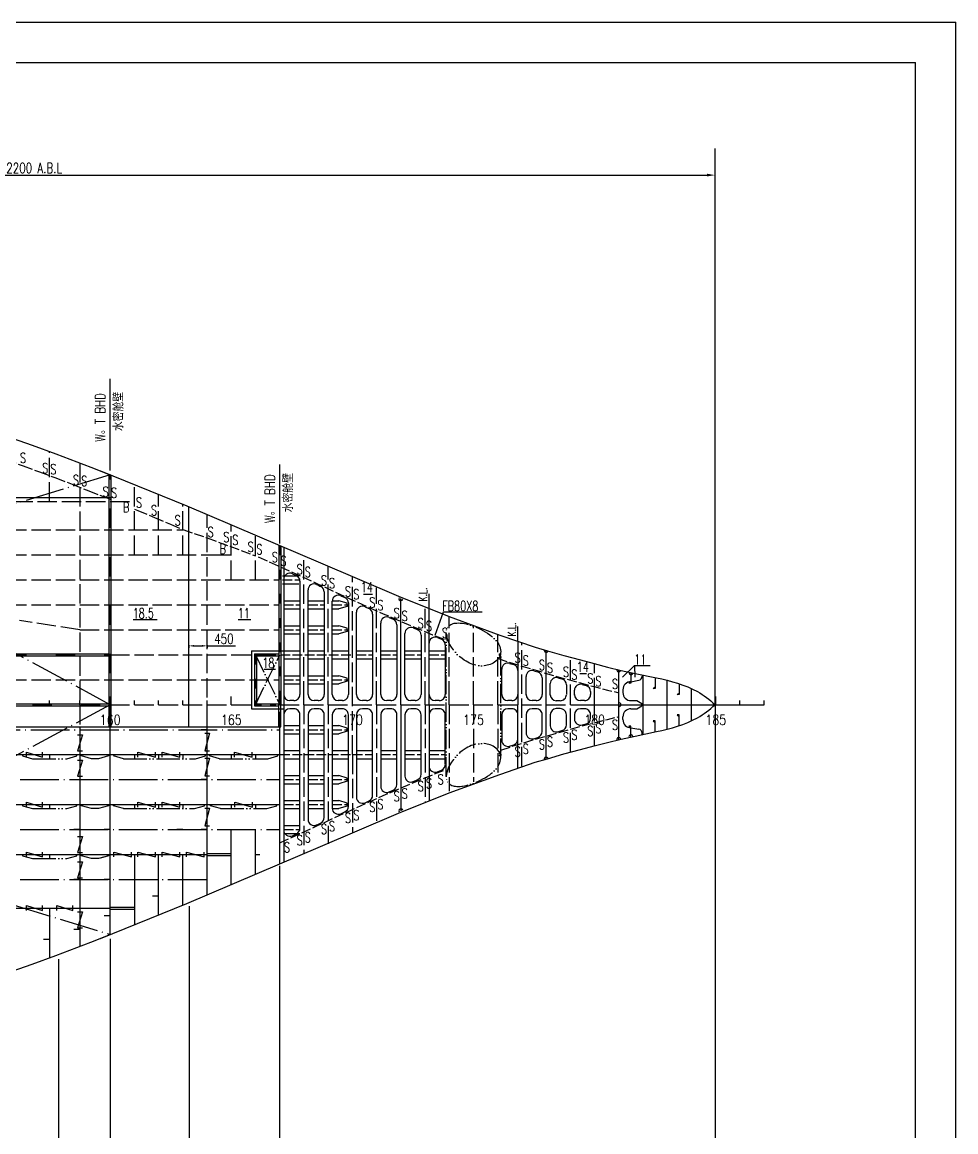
# Model space of a CAD drawing. Extents: x 415092 to 563892, y 399799 to 441999.
# Drawn here: x 540666 to 563792, y 414395 to 441899 of the extents above; entities that cross this region are included whole.
import ezdxf
from ezdxf.enums import TextEntityAlignment as Align

# ---------------------------------------------------------------- set-up
doc = ezdxf.new("R2010")
doc.units = 0
doc.header["$LTSCALE"] = 40
doc.header["$MEASUREMENT"] = 0
for name, pattern in [('ACAD_ISO02W100', [15, 12, -3]), ('ACAD_ISO03W100', [30, 12, -18]), ('ACAD_ISO04W100', [30.5, 24, -3, 0.5, -3]), ('ACAD_ISO05W100', [34, 24, -3, 0.5, -3, 0.5, -3])]:
    doc.linetypes.add(name, pattern=pattern)
doc.layers.get('0').update_dxf_attribs({"linetype": 'CONTINUOUS'})
doc.layers.get('DEFPOINTS').update_dxf_attribs({"linetype": 'CONTINUOUS'})
for name, color, linetype in [('01CONTINUOUS', 2, 'CONTINUOUS'), ('BT_ENG', 7, 'CONTINUOUS'), ('C-CEN', 4, 'ACAD_ISO04W100'), ('C-CON', 4, 'CONTINUOUS'), ('C-DAS', 4, 'ACAD_ISO02W100'), ('C-PH', 4, 'ACAD_ISO05W100'), ('FRAME', 7, 'CONTINUOUS'), ('TEXT', 9, 'CONTINUOUS'), ('Y-CON', 2, 'CONTINUOUS'), ('Y-DAS', 2, 'ACAD_ISO02W100'), ('Y-H', 2, 'ACAD_ISO03W100')]:
    doc.layers.add(name, color=color, linetype=linetype)
doc.styles.add('ROMANS', font='romans.shx', dxfattribs={"width": 0.75, "height": 250, "bigfont": 'hzdx.shx'})
doc.dimstyles.new('DM-100', dxfattribs={"dimscale": 0, "dimtxt": 250, "dimasz": 200, "dimexe": 30, "dimexo": 30, "dimgap": 50, "dimtad": 1, "dimdec": 0, "dimzin": 0, "dimdsep": 46, "dimtxsty": 'ROMANS', "dimcen": 0, "dimclrd": 1, "dimclre": 1, "dimclrt": 1, "dimadec": 0, "dimazin": 0, "dimtfac": 1, "dimtdec": 0, "dimtmove": 0, "dimatfit": 3, "dimfxl": 1, "dimtolj": 1, "dimtzin": 0, "dimarcsym": 0})
doc.dimstyles.new('DM-50', dxfattribs={"dimscale": 50, "dimtxt": 1, "dimasz": 2.5, "dimexe": 1, "dimexo": 1, "dimgap": 1, "dimtad": 1, "dimdec": 0, "dimdsep": 46, "dimtxsty": 'ROMANS', "dimblk1": 'CLOSEDBLANK', "dimblk2": 'CLOSEDBLANK', "dimcen": 0, "dimclrd": 1, "dimclre": 1, "dimclrt": 1, "dimadec": 0, "dimazin": 0, "dimtfac": 1, "dimtdec": 0, "dimtmove": 0, "dimatfit": 3, "dimldrblk": 'CLOSEDBLANK', "dimfxl": 1, "dimtolj": 1, "dimarcsym": 0})

# ---------------------------------------------------------------- blocks, each defined once
blk = doc.blocks.new('*D15')
at = {"color": 1, "linetype": 'ByBlock', "transparency": 16777216}
blk.add_line((524296, 442500), (557628, 442500), dxfattribs=at)
for points in [[(524296, 442534), (524296, 442467), (524096, 442500)], [(557628, 442534), (557628, 442467), (557828, 442500)]]:
    blk.add_solid(points, dxfattribs=at)
at = {"layer": 'DEFPOINTS', "color": 0, "linetype": 'ByBlock', "transparency": 16777216}
for p in [(524096, 442500), (557828, 442500), (557828, 442500)]:
    blk.add_point(p, dxfattribs=at)
at = {"color": 1, "linetype": 'ByBlock', "transparency": 16777216, "insert": (540962, 442675), "char_height": 250, "attachment_point": 5, "style": 'ROMANS'}
blk.add_mtext('\\A1;2200 A.B.L', dxfattribs=at)
blk = doc.blocks.new('*D227')
at = {"color": 1, "linetype": 'ByBlock', "transparency": 16777216}
for p, q in [((570740, 431232), (570740, 431161)), ((570865, 431211), (571065, 431211)), ((571190, 431232), (571190, 431161)), ((571190, 431211), (571897, 431211))]:
    blk.add_line(p, q, dxfattribs=at)
for points in [[(570865, 431232), (570865, 431190), (570740, 431211)], [(571065, 431232), (571065, 431190), (571190, 431211)]]:
    blk.add_solid(points, dxfattribs=at)
at = {"layer": 'DEFPOINTS', "color": 0, "linetype": 'ByBlock', "transparency": 16777216}
for p in [(570740, 431282), (571190, 431282), (571190, 431211)]:
    blk.add_point(p, dxfattribs=at)
at = {"color": 1, "linetype": 'ByBlock', "transparency": 16777216, "insert": (571606, 431386), "char_height": 250, "attachment_point": 5, "style": 'ROMANS'}
blk.add_mtext('\\A1;450', dxfattribs=at)
blk = doc.blocks.new('_CLOSEDBLANK')
at = {"color": 0, "linetype": 'ByBlock'}
for p, q in [((-1, 0.17), (0, 0)), ((-1, 0.17), (-1, -0.17)), ((0, 0), (-1, -0.17))]:
    blk.add_line(p, q, dxfattribs=at)

msp = doc.modelspace()

# ---------------------------------------------------------------- linework, layer by layer
at = {"color": 2}
for p in [(417692.4, 440899.4), (562792.4, 400899.4)]:
    msp.add_line(p, (562792.4, 440899.4), dxfattribs=at)
for p, q in [((557828.4, 424981.8), (557828.4, 438765.1)), ((542846.4, 430788.4), (542846.4, 433062.8)), ((542846.4, 432520.3), (542846.4, 433062.8)), ((547044.5, 428977), (547044.4, 430937.9)), ((542821.4, 424431.8), (542821.4, 430687)), ((542871.4, 424431.8), (542871.4, 430666.8)), ((544796.4, 424431.8), (544796.4, 429887.6)), ((547021.3, 428936.9), (547021.4, 424981.8)), ((547071.4, 428915.5), (547071.4, 424981.8)), ((547146.4, 428883.5), (547146.4, 421080)), ((547116.7, 428176.8), (547516.7, 428176.8)), ((547116.7, 427976.8), (547516.7, 427976.8)), ((547358.4, 428229), (547458.4, 428183.6)), ((547546.4, 428047), (547546.4, 425231.8)), ((547746.4, 425231.8), (547746.4, 427825.1)), ((547958.9, 427961.4), (547986, 427949)), ((547986, 427949), (548059.1, 427915.4)), ((548146.4, 427779.1), (548146.4, 425231.8)), ((549117.3, 427724.2), (549340.1, 427724.2)), ((547146.4, 427558.4), (547546.4, 427558.4)), ((547746.4, 427558.4), (548146.4, 427558.4)), ((548346.4, 427558.4), (548508.1, 427558.4)), ((548346.4, 425231.8), (548346.4, 427547.5)), ((548716.4, 427497), (548508.1, 427558.4)), ((548558.4, 427684.1), (548659.1, 427639.2)), ((548716.4, 427458.4), (548716.4, 427497)), ((548716.4, 427458.4), (548716.4, 427419.9)), ((548746.4, 427502.9), (548746.4, 425231.8)), ((547146.4, 427358.4), (547546.4, 427358.4)), ((547746.4, 427358.4), (548146.4, 427358.4)), ((548346.4, 427358.4), (548508.1, 427358.4)), ((548716.4, 427419.9), (548508.1, 427358.4)), ((548946.4, 425231.8), (548946.4, 427275.1)), ((549158.4, 427411.6), (549195.1, 427395)), ((549195.1, 427395), (549257.9, 427366.8)), ((549346.4, 427229.9), (549346.4, 425231.8)), ((550746.4, 424981.8), (550746.4, 427364.9)), ((551091.7, 427279.5), (550886.3, 426696)), ((552063.6, 427276.6), (551091.7, 427279.5)), ((547146.4, 426938.1), (547546.4, 426938.1)), ((547746.4, 426938.1), (548146.4, 426938.1)), ((548346.4, 426938.1), (548508.1, 426938.1)), ((548716.4, 426876.6), (548508.1, 426938.1)), ((548716.4, 426838.1), (548716.4, 426876.6)), ((549546.4, 425231.8), (549546.4, 427006.8)), ((549756.8, 427144.1), (549856.8, 427100.2)), ((549946.4, 426962.9), (549946.4, 425231.8)), ((550355, 426886.6), (550413.8, 426861.7)), ((547146.4, 426738.1), (547546.4, 426738.1)), ((547746.4, 426738.1), (548146.4, 426738.1)), ((548346.4, 426738.1), (548508.1, 426738.1)), ((548716.4, 426799.5), (548508.1, 426738.1)), ((548716.4, 426838.1), (548716.4, 426799.5)), ((550146.4, 425231.8), (550146.4, 426748.5)), ((550413.8, 426861.7), (550453.3, 426845.5)), ((550546.4, 426706.7), (550546.4, 425231.8)), ((550951.2, 426643.7), (551051.2, 426604.5)), ((551146.4, 426464.8), (551146.4, 425231.8)), ((552946.4, 426555.5), (552946.4, 424981.8)), ((521096.4, 426244.8), (542821.4, 426244.8)), ((521096.4, 426194.8), (542821.4, 426194.8)), ((546346.4, 426319.7), (546346.4, 424881.8)), ((546346.4, 426319.7), (547546.4, 426319.7)), ((546423.4, 426244.9), (546423.4, 424956.8)), ((546423.4, 426244.9), (547021.3, 426244.9)), ((546469.4, 426194.9), (546469.4, 425006.8)), ((546469.4, 426194.9), (547021.3, 426194.9)), ((547146.4, 426119.7), (547546.4, 426119.7)), ((547746.4, 426319.7), (548146.4, 426319.7)), ((547746.4, 426119.7), (548146.4, 426119.7)), ((548346.4, 426319.7), (548746.4, 426319.7)), ((548346.4, 426119.7), (548746.4, 426119.7)), ((548946.4, 426319.7), (549346.4, 426319.7)), ((548946.4, 426119.7), (549346.4, 426119.7)), ((549546.4, 426319.7), (549946.4, 426319.7)), ((549546.4, 426119.7), (549946.4, 426119.7)), ((550146.4, 426319.7), (550546.4, 426319.7)), ((550146.4, 426119.7), (550546.4, 426119.7)), ((550746.4, 426319.7), (551146.4, 426319.7)), ((550746.4, 426319.7), (550908.1, 426319.7)), ((550746.4, 426119.7), (551146.4, 426119.7)), ((550746.4, 426119.7), (550908.1, 426119.7)), ((552546.4, 425231.8), (552546.4, 425863.7)), ((552740.4, 426007.1), (552842.5, 425975.9)), ((553340, 425824.2), (553440.3, 425792.6)), ((547146.4, 425700.1), (547546.4, 425700.1)), ((547146.4, 425500.1), (547546.4, 425500.1)), ((547746.4, 425700.1), (548146.4, 425700.1)), ((547746.4, 425500.1), (548146.4, 425500.1)), ((548346.4, 425700.1), (548508.1, 425700.1)), ((548346.4, 425500.1), (548508.1, 425500.1)), ((548716.4, 425638.6), (548508.1, 425700.1)), ((548716.4, 425561.5), (548508.1, 425500.1)), ((548716.4, 425600.1), (548716.4, 425638.6)), ((548716.4, 425600.1), (548716.4, 425561.5)), ((553147.4, 425214.5), (553147.4, 425680.4)), ((553546.4, 425649.2), (553546.4, 425231.8)), ((553747.4, 425214.5), (553747.4, 425505.7)), ((553938.6, 425649.9), (554037.6, 425621.7)), ((554483.2, 425757.8), (554640.7, 425757.8)), ((555746.4, 425619.4), (555746.4, 425619.4)), ((556021.4, 425721.3), (556021.4, 425686.7)), ((554146.4, 425477.5), (554146.4, 425231.8)), ((554347.4, 425214.5), (554347.4, 425338.4)), ((554535.9, 425483.4), (554634.9, 425457.1)), ((554746.4, 425312.1), (554746.4, 425231.8)), ((555546.4, 425350.6), (555546.4, 425350.6)), ((555546.4, 425350.6), (555546.4, 425281.8)), ((555546.4, 425281.8), (555546.4, 425281.8)), ((524121.4, 425006.8), (542821.4, 425006.8)), ((524121.4, 424956.8), (542821.4, 424956.8)), ((541346.4, 424981.8), (541346.4, 425081.8)), ((542096.4, 424981.8), (542096.4, 425081.8)), ((542846.4, 424981.8), (542846.4, 425181.8)), ((542846.4, 424981.8), (542846.4, 425181.8)), ((543446.4, 424981.8), (543446.4, 425081.8)), ((544046.4, 424981.8), (544046.4, 425081.8)), ((544646.4, 424981.8), (544646.4, 425081.8)), ((545246.4, 424981.8), (545246.4, 425081.8)), ((545246.4, 424981.8), (545246.4, 425081.8)), ((545846.4, 424981.8), (545846.4, 425181.8)), ((546423.4, 424956.8), (547021.4, 424956.8)), ((546446.4, 424981.8), (546446.4, 425081.8)), ((546446.4, 424981.8), (546446.4, 425081.8)), ((546446.4, 424981.8), (546446.4, 425081.8)), ((546469.4, 425006.8), (547021.4, 425006.8)), ((547021.4, 424431.8), (547021.4, 424981.8)), ((547046.4, 424981.8), (547046.4, 425081.8)), ((547046.4, 424981.8), (547046.4, 425081.8)), ((547071.4, 424431.8), (547071.4, 424981.8)), ((547396.4, 425081.8), (547296.4, 425081.8)), ((547646.4, 424981.8), (547646.4, 425081.8)), ((547646.4, 424981.8), (547646.4, 425081.8)), ((547996.4, 425081.8), (547896.4, 425081.8)), ((548246.4, 424981.8), (548246.4, 425081.8)), ((548246.4, 424981.8), (548246.4, 425081.8)), ((548596.4, 425081.8), (548496.4, 425081.8)), ((548846.4, 424981.8), (548846.4, 425181.8)), ((548846.4, 424981.8), (548846.4, 425181.8)), ((549196.4, 425081.8), (549096.4, 425081.8)), ((549446.4, 424981.8), (549446.4, 425081.8)), ((549446.4, 424981.8), (549446.4, 425081.8)), ((549796.4, 425081.8), (549696.4, 425081.8)), ((550046.4, 424981.8), (550046.4, 425081.8)), ((550046.4, 424981.8), (550046.4, 425081.8)), ((550396.4, 425081.8), (550296.4, 425081.8)), ((550646.4, 424981.8), (550646.4, 425081.8)), ((550646.4, 424981.8), (550646.4, 425081.8)), ((550746.4, 424981.8), (550746.4, 422598.6)), ((550996.4, 425081.8), (550896.4, 425081.8)), ((551246.4, 424981.8), (551246.4, 425081.8)), ((551246.4, 424981.8), (551246.4, 425081.8)), ((551846.4, 424981.8), (551846.4, 425181.8)), ((551846.4, 424981.8), (551846.4, 425181.8)), ((552446.4, 424981.8), (552446.4, 425081.8)), ((552446.4, 424981.8), (552446.4, 425081.8)), ((552796.4, 425081.8), (552696.4, 425081.8)), ((552946.4, 423408), (552946.4, 424981.8)), ((553046.4, 424981.8), (553046.4, 425081.8)), ((553046.4, 424981.8), (553046.4, 425081.8)), ((553396.4, 425081.8), (553296.4, 425081.8)), ((553646.4, 424981.8), (553646.4, 425081.8)), ((553646.4, 424981.8), (553646.4, 425081.8)), ((553996.4, 425080), (553896.4, 425080)), ((554246.4, 424981.8), (554246.4, 425081.8)), ((554246.4, 424981.8), (554246.4, 425081.8)), ((554434.4, 424981.8), (559046.4, 424981.8)), ((554596.4, 425081.8), (554496.4, 425081.8)), ((554846.4, 424981.8), (554846.4, 425181.8)), ((554846.4, 424981.8), (554846.4, 425181.8)), ((555446.4, 424981.8), (555446.4, 425081.8)), ((555446.4, 424981.8), (555446.4, 425081.8)), ((555746.4, 425081.8), (555746.4, 425081.8)), ((555746.4, 425081.8), (555895.2, 425081.8)), ((555895.2, 425081.8), (556016.4, 425011.8)), ((555895.2, 424881.8), (556016.4, 424951.8)), ((556016.4, 425011.8), (556016.4, 424951.8)), ((556016.4, 424951.8), (556016.4, 425011.8)), ((556046.4, 424981.8), (556046.4, 425081.8)), ((556046.4, 424981.8), (556046.4, 425081.8)), ((556646.4, 424981.8), (556646.4, 425081.8)), ((557246.4, 424981.8), (557246.4, 425081.8)), ((557828.4, 425000.3), (557828.4, 409082.1)), ((557846.4, 424981.8), (557846.4, 425181.8)), ((558446.4, 424981.8), (558446.4, 425081.8)), ((559046.4, 424981.8), (559046.4, 425081.8)), ((546346.4, 424881.8), (547146.4, 424881.8)), ((547396.4, 424881.8), (547296.4, 424881.8)), ((547546.4, 421916.5), (547546.4, 424731.7)), ((547746.4, 424731.8), (547746.4, 422138.4)), ((547996.4, 424881.8), (547896.4, 424881.8)), ((548146.4, 422184.4), (548146.4, 424731.7)), ((548346.4, 424731.8), (548346.4, 422416)), ((548596.4, 424881.8), (548496.4, 424881.8)), ((548746.4, 422460.6), (548746.4, 424731.7)), ((548946.4, 424731.8), (548946.4, 422688.5)), ((549196.4, 424881.8), (549096.4, 424881.8)), ((549346.4, 422733.6), (549346.4, 424731.8)), ((549546.4, 424731.8), (549546.4, 422956)), ((549796.4, 424881.8), (549696.4, 424881.8)), ((549946.4, 423000.7), (549946.4, 424731.8)), ((550146.4, 424731.8), (550146.4, 423214.3)), ((550396.4, 424881.8), (550296.4, 424881.8)), ((550546.4, 423256.1), (550546.4, 424731.8)), ((550996.4, 424881.8), (550896.4, 424881.8)), ((551146.4, 423519.9), (551146.4, 424731.8)), ((552546.4, 424731.8), (552546.4, 424099.8)), ((552796.4, 424881.8), (552696.4, 424881.8)), ((553147.4, 424749.1), (553147.4, 424283.1)), ((553396.4, 424881.8), (553296.4, 424881.8)), ((553546.4, 424314.3), (553546.4, 424731.8)), ((553747.4, 424749.1), (553747.4, 424457.8)), ((553996.4, 424883.5), (553896.4, 424883.5)), ((554146.4, 424486.1), (554146.4, 424731.8)), ((554347.4, 424749.1), (554347.4, 424625.1)), ((554596.4, 424881.8), (554496.4, 424881.8)), ((554746.4, 424651.4), (554746.4, 424731.8)), ((555546.4, 424612.9), (555546.4, 424681.8)), ((555546.4, 424681.8), (555546.4, 424681.8)), ((555746.4, 424881.8), (555895.2, 424881.8)), ((555746.4, 424881.8), (555746.4, 424881.8)), ((547146.4, 424462.1), (547546.4, 424462.1)), ((547746.4, 424462.1), (548146.4, 424462.1)), ((548346.4, 424462.1), (548508.1, 424462.1)), ((548716.4, 424400.6), (548508.1, 424462.1)), ((548716.4, 424362.1), (548716.4, 424400.6)), ((554535.9, 424479.4), (554634.9, 424505.7)), ((547146.4, 424262.1), (547546.4, 424262.1)), ((547746.4, 424262.1), (548146.4, 424262.1)), ((548346.4, 424262.1), (548508.1, 424262.1)), ((548716.4, 424323.5), (548508.1, 424262.1)), ((548716.4, 424362.1), (548716.4, 424323.5)), ((553340, 424138.6), (553440.3, 424170.2)), ((553938.6, 424312.9), (554037.6, 424341.1)), ((555746.4, 424344.1), (555746.4, 424344.1)), ((556021.4, 424242.2), (556021.4, 424276.8)), ((552740.4, 423955.7), (552842.5, 423986.8)), ((547146.4, 423843.8), (547546.4, 423843.8)), ((547146.4, 423643.8), (547546.4, 423643.8)), ((547746.4, 423843.8), (548146.4, 423843.8)), ((547746.4, 423643.8), (548146.4, 423643.8)), ((548346.4, 423843.8), (548746.4, 423843.8)), ((548346.4, 423643.8), (548746.4, 423643.8)), ((548946.4, 423843.8), (549346.4, 423843.8)), ((548946.4, 423643.8), (549346.4, 423643.8)), ((549546.4, 423843.8), (549946.4, 423843.8)), ((549546.4, 423643.8), (549946.4, 423643.8)), ((550146.4, 423843.8), (550546.4, 423843.8)), ((550146.4, 423643.8), (550546.4, 423643.8)), ((550746.4, 423843.8), (550908.1, 423843.8)), ((550746.4, 423843.8), (551146.4, 423843.8)), ((550746.4, 423643.8), (550908.1, 423643.8)), ((550746.4, 423643.8), (551146.4, 423643.8)), ((550951.2, 423319.1), (551051.2, 423358.3)), ((547146.4, 423224.1), (547546.4, 423224.1)), ((547146.4, 423024.1), (547546.4, 423024.1)), ((547746.4, 423224.1), (548146.4, 423224.1)), ((547746.4, 423024.1), (548146.4, 423024.1)), ((548346.4, 423224.1), (548508.1, 423224.1)), ((548346.4, 423024.1), (548508.1, 423024.1)), ((548716.4, 423162.6), (548508.1, 423224.1)), ((548716.4, 423085.5), (548508.1, 423024.1)), ((548716.4, 423124.1), (548716.4, 423162.6)), ((548716.4, 423124.1), (548716.4, 423085.5)), ((550355, 423076.2), (550413.8, 423101.1)), ((550413.8, 423101.1), (550453.3, 423117.3)), ((549756.8, 422819.4), (549856.8, 422863.3)), ((547146.4, 422605.1), (547546.4, 422605.1)), ((547746.4, 422605.1), (548146.4, 422605.1)), ((548346.4, 422605.1), (548508.1, 422605.1)), ((548716.4, 422543.6), (548508.1, 422605.1)), ((548716.4, 422505.1), (548716.4, 422543.6)), ((548716.4, 422505.1), (548716.4, 422466.5)), ((549158.4, 422551.9), (549195.1, 422568.5)), ((549195.1, 422568.5), (549257.9, 422596.7)), ((547146.4, 422405.1), (547546.4, 422405.1)), ((547746.4, 422405.1), (548146.4, 422405.1)), ((548346.4, 422405.1), (548508.1, 422405.1)), ((548716.4, 422466.5), (548508.1, 422405.1)), ((548558.4, 422278.7), (548659.1, 422323.6)), ((547146.4, 421986.1), (547546.4, 421986.1)), ((547958.9, 422001.3), (547986, 422013.8)), ((547986, 422013.8), (548059.1, 422047.4)), ((547146.4, 421786.1), (547546.4, 421786.1)), ((547358.4, 421733.8), (547458.4, 421779.2)), ((545246.4, 421295.3), (545831.3, 421295.3)), ((545246.4, 421240.3), (545831.3, 421240.3)), ((547046.4, 409082.1), (547046.4, 420987.4)), ((542846.4, 419966.8), (543446.4, 419966.8)), ((542846.4, 419916.8), (543446.4, 419916.8)), ((544798.8, 419988.6), (544798.8, 411532.8)), ((542846.4, 419175.1), (542846.4, 412949.8)), ((541566.3, 418672.6), (541566.3, 411422.9))]:
    msp.add_line(p, q)
at = {"color": 1}
for p, q in [((536946.4, 430121.8), (542846.4, 430121.8)), ((525023.1, 424431.8), (547071.4, 424431.8))]:
    msp.add_line(p, q, dxfattribs=at)
at = {"ltscale": 0.5}
for p, q in [((550746.4, 427364.9), (550746.4, 427733.4)), ((552946.4, 426555.5), (552946.4, 426924)), ((555837, 425950.5), (555842.5, 425660.9))]:
    msp.add_line(p, q, dxfattribs=at)
at = {"ltscale": 0.3}
for p, q in [((555746.4, 425552.4), (555939.7, 425588.4)), ((555746.4, 424411.1), (555939.7, 424375.1))]:
    msp.add_line(p, q, dxfattribs=at)
for points in [[(542036.4, 424236.8), (542156.4, 424236.8), (542036.4, 423836.8), (542156.4, 423836.8)], [(545186.4, 424274), (545306.4, 424274), (545186.4, 423835.8), (545306.4, 423835.8)], [(540771.4, 423683.7), (540771.4, 423803.7), (541171.4, 423683.7), (541171.4, 423803.7)], [(542036.4, 423606.8), (542156.4, 423606.8), (542036.4, 423206.8), (542156.4, 423206.8)], [(543533.2, 423683.8), (543533.2, 423803.8), (543971.4, 423683.8), (543971.4, 423803.8)], [(544133.2, 423683.8), (544133.2, 423803.8), (544571.4, 423683.8), (544571.4, 423803.8)], [(545186.4, 423654.9), (545306.4, 423654.9), (545186.4, 423216.8), (545306.4, 423216.8)], [(545924.6, 423683.8), (545924.6, 423803.8), (546362.8, 423683.8), (546362.8, 423803.8)], [(540771.4, 422445.7), (540771.4, 422565.7), (541171.4, 422445.7), (541171.4, 422565.7)], [(543533.2, 422445.8), (543533.2, 422565.8), (543971.4, 422445.8), (543971.4, 422565.8)], [(544133.2, 422445.8), (544133.2, 422565.8), (544571.4, 422445.8), (544571.4, 422565.8)], [(545933.2, 422445.8), (545933.2, 422565.8), (546371.4, 422445.8), (546371.4, 422565.8)], [(545186.4, 422416.9), (545306.4, 422416.9), (545186.4, 421978.7), (545306.4, 421978.7)], [(542036.4, 421716.8), (542156.4, 421716.8), (542036.4, 421316.8), (542156.4, 421316.8)], [(540771.4, 421207.7), (540771.4, 421327.7), (541171.4, 421207.7), (541171.4, 421327.7)], [(542933.2, 421207.8), (542933.2, 421327.8), (543371.4, 421207.8), (543371.4, 421327.8)], [(543533.2, 421207.8), (543533.2, 421327.8), (543971.4, 421207.8), (543971.4, 421327.8)], [(544133.2, 421207.8), (544133.2, 421327.8), (544571.4, 421207.8), (544571.4, 421327.8)], [(544733.2, 421207.8), (544733.2, 421327.8), (545171.4, 421207.8), (545171.4, 421327.8)], [(542036.4, 421086.8), (542156.4, 421086.8), (542036.4, 420686.8), (542156.4, 420686.8)], [(540771.4, 419881.7), (540771.4, 420001.7), (541171.4, 419881.7), (541171.4, 420001.7)], [(541521.4, 419881.7), (541521.4, 420001.7), (541921.4, 419881.7), (541921.4, 420001.7)], [(542036.4, 419848.8), (542156.4, 419848.8), (542036.4, 419448.8), (542156.4, 419448.8)]]:
    msp.add_lwpolyline(points)
for centre, radius, start, end in [((547296.4, 428092.4), 150, 65.57747, 180), ((547396.4, 428047), 150, 0.00029, 65.57747), ((547896.4, 427825.1), 150, 65.39097, 180), ((547996.4, 427779.1), 150, 0.00031, 65.2836), ((548496.4, 427547.5), 150, 65.57747, 180), ((548596.4, 427502.9), 150, 0.00034, 65.2836), ((549096.4, 427275.1), 150, 65.57747, 180), ((549196.4, 427229.9), 150, 0.00037, 65.80188), ((549696.4, 427006.8), 150, 66.27381, 180), ((549796.4, 426962.9), 150, 0.0004, 66.27381), ((550296.4, 426748.5), 150, 67.0221, 180), ((550396.4, 426706.7), 150, 0.00045, 67.71853), ((550896.4, 426504.1), 150, 68.58232, 180), ((550996.4, 426464.8), 150, 0.00051, 68.58232), ((553647.4, 426329.3), 50, 162.97769, 342.96614), ((552696.4, 425863.7), 150, 72.96637, 180), ((552796.4, 425833.2), 150, 0, 72.11702), ((553297.4, 425680.4), 150, 73.51964, 180), ((553396.4, 425649.2), 150, 0.00106, 72.96637), ((555446.4, 425847.1), 50, 166.3633, 346.3633), ((553897.4, 425505.7), 150, 74.07306, 180), ((553996.4, 425477.5), 150, 0.00106, 74.07306), ((555746.4, 425352.4), 200, 90, 180), ((555921.4, 425686.7), 100, 279.25853, 0), ((547296.4, 425231.8), 150, 180, 270), ((547396.4, 425231.8), 150, 270, 0.00037), ((547896.4, 425231.8), 150, 180, 270), ((547996.4, 425231.8), 150, 270, 0.00037), ((548496.4, 425231.8), 150, 180, 270), ((548596.4, 425231.8), 150, 270, 0.00037), ((549096.4, 425231.8), 150, 180, 270), ((549196.4, 425231.8), 150, 270, 0.00037), ((549696.4, 425231.8), 150, 180, 270), ((549796.4, 425231.8), 150, 270, 0.0004), ((550296.4, 425231.8), 150, 180, 270), ((550396.4, 425231.8), 150, 270, 0.00045), ((550896.4, 425231.8), 150, 180, 270), ((550996.4, 425231.8), 150, 270, 0.00051), ((552696.4, 425231.8), 150, 180, 270), ((552796.4, 425231.8), 150, 270, 0.00051), ((553296.4, 425231.8), 150, 180, 270), ((553396.4, 425231.8), 150, 270, 0.00051), ((553896.4, 425230), 150, 180, 270), ((553996.4, 425230), 150, 270, 0.00051), ((554496.4, 425231.8), 150, 180, 270), ((554596.4, 425231.8), 150, 270, 0.00051), ((554596.4, 425312.1), 150, 0.00106, 75.12199), ((555746.4, 425281.8), 200, 180, 270), ((547296.4, 424731.8), 150, 90, 180), ((547396.4, 424731.8), 150, 359.99963, 90), ((547896.4, 424731.8), 150, 90, 180), ((547996.4, 424731.8), 150, 359.99963, 90), ((548496.4, 424731.8), 150, 90, 180), ((548596.4, 424731.8), 150, 359.99963, 90), ((549096.4, 424731.8), 150, 90, 180), ((549196.4, 424731.8), 150, 359.99963, 90), ((549696.4, 424731.8), 150, 90, 180), ((549796.4, 424731.8), 150, 359.9996, 90), ((550296.4, 424731.8), 150, 90, 180), ((550396.4, 424731.8), 150, 359.99955, 90), ((550896.4, 424731.8), 150, 90, 180), ((550996.4, 424731.8), 150, 359.99949, 90), ((552696.4, 424731.8), 150, 90, 180), ((552796.4, 424731.8), 150, 359.99949, 90), ((553296.4, 424731.8), 150, 90, 180), ((553396.4, 424731.8), 150, 359.99949, 90), ((553896.4, 424733.5), 150, 90, 180), ((553996.4, 424733.5), 150, 359.99949, 90), ((554496.4, 424731.8), 150, 90, 180), ((554596.4, 424731.8), 150, 359.99949, 90), ((555746.4, 424681.8), 200, 90, 180), ((553897.4, 424457.1), 150, 180, 285.92694), ((553996.4, 424485.3), 150, 285.92694, 359.99894), ((554596.4, 424650.7), 150, 284.87801, 359.99894), ((555746.4, 424611.1), 200, 180, 270), ((552796.4, 424129.6), 150, 287.88298, 0), ((553297.4, 424282.4), 150, 180, 286.48036), ((553396.4, 424313.6), 150, 287.03363, 359.99894), ((555446.4, 424116.4), 50, 13.6367, 193.6367), ((555921.4, 424276.8), 100, 0, 80.74147), ((552696.4, 424099.1), 150, 180, 287.03363), ((553647.4, 423630.7), 50, 17.03386, 197.02231), ((550896.4, 423458.7), 150, 180, 291.41768), ((550996.4, 423498), 150, 291.41768, 359.99949), ((550296.4, 423214.3), 150, 180, 292.9779), ((550396.4, 423256.1), 150, 292.28147, 359.99955), ((549696.4, 422956), 150, 180, 293.72619), ((549796.4, 423000.7), 150, 293.72619, 359.9996), ((549096.4, 422687.7), 150, 180, 294.42253), ((549196.4, 422733.6), 150, 294.19812, 359.99963), ((548496.4, 422415.3), 150, 180, 294.42253), ((548596.4, 422459.9), 150, 294.7164, 359.99966), ((547896.4, 422137.7), 150, 180, 294.60903), ((547996.4, 422183.7), 150, 294.7164, 359.99969), ((547296.4, 421870.4), 150, 180, 294.42253), ((547396.4, 421915.8), 150, 294.42253, 359.99971)]:
    msp.add_arc(centre, radius, start, end)
at = {"lineweight": -2, "ltscale": 0.5}
for centre, start, end in [((550046.4, 427614.6), 156.77779, 337.0221), ((550046.4, 422348.9), 22.9779, 203.22221)]:
    msp.add_arc(centre, 50, start, end, dxfattribs=at)
at = {"ltscale": 0.3}
for centre, start, end in [((555746.4, 425779.7), 167.59579, 347.59579), ((555746.4, 424183.8), 12.40421, 192.40421)]:
    msp.add_arc(centre, 50, start, end, dxfattribs=at)
at = {"ltscale": 0.5}
for centre, start, end in [((554497.4, 425338.4), 75.12199, 180), ((554497.4, 424624.4), 180, 284.87801)]:
    msp.add_arc(centre, 150, start, end, dxfattribs=at)
at = {"layer": '01CONTINUOUS'}
msp.add_line((557024.4, 424981.8), (557828.4, 424981.8), dxfattribs=at)
at = {"layer": '01CONTINUOUS', "linetype": 'Continuous'}
for p, q in [((547046.3, 421037.3), (547046.4, 424562.2)), ((544646.4, 423743.8), (547045.8, 423743.8)), ((545274.2, 423743.8), (547029.2, 423743.8))]:
    msp.add_line(p, q, dxfattribs=at)
at = {"layer": '01CONTINUOUS'}
for points in [[(542604.2, 430774.8), (544746.4, 429909), (547046.4, 428926.2), (547996.4, 428520.3), (549984.4, 427668.8), (551246.4, 427165.5), (552496.4, 426708.6), (552521.4, 426699.9), (553375, 426409.9), (553676.4, 426320.8), (554086.4, 426203.8), (554496.4, 426089.8), (554831.4, 426000.8), (555167.4, 425914.8), (555505.4, 425832.8), (555846.4, 425757.8), (556379.4, 425648.8), (556511.4, 425618.8), (556643.4, 425586.8), (556773.4, 425551.8), (556901.4, 425512.8), (557027.4, 425469.8), (557151.4, 425420.8), (557273.4, 425366.8), (557391.4, 425305.8), (557449.4, 425271.8), (557506.4, 425236.8), (557562.4, 425199.8), (557618.4, 425160.8), (557672.4, 425119.8), (557725.4, 425075.8), (557777.4, 425029.8), (557828.4, 424981.8)], [(542604.2, 419188.7), (544746.4, 420054.6), (547046.4, 421037.3), (547996.4, 421443.2), (549984.4, 422294.7), (551246.4, 422798), (552496.4, 423254.9), (552521.4, 423263.6), (553375, 423553.6), (553676.4, 423642.8), (554086.4, 423759.8), (554496.4, 423873.8), (554831.4, 423962.8), (555167.4, 424048.8), (555505.4, 424130.8), (555846.4, 424205.8), (556379.4, 424314.8), (556511.4, 424344.8), (556643.4, 424376.8), (556773.4, 424411.8), (556901.4, 424450.8), (557027.4, 424493.8), (557151.4, 424542.8), (557273.4, 424596.8), (557391.4, 424657.8), (557449.4, 424691.8), (557506.4, 424726.8), (557562.4, 424763.8), (557618.4, 424802.8), (557672.4, 424843.8), (557725.4, 424887.8), (557777.4, 424933.8), (557828.4, 424981.8)]]:
    msp.add_lwpolyline(points, dxfattribs=at)
at = {"layer": 'BT_ENG'}
for p in [(415192.4, 441899.4), (563792.4, 399899.4)]:
    msp.add_line(p, (563792.4, 441899.4), dxfattribs=at)
at = {"layer": 'C-CEN'}
for p, q in [((542846.4, 424981.8), (524096.4, 435147.7)), ((542846.4, 430676.9), (524096.4, 424981.8)), ((524096.4, 424981.8), (542846.4, 419286.6)), ((542846.4, 424981.8), (524096.4, 414815.8)), ((523796.4, 424362.8), (547046.6, 424362.8)), ((521096.4, 423124.8), (547046.9, 423124.8)), ((521096.4, 421886.8), (547047.2, 421886.8)), ((521096.4, 420648.8), (544646.4, 420648.8))]:
    msp.add_line(p, q, dxfattribs=at)
at = {"layer": 'C-CEN', "ltscale": 0.5}
for p, q in [((546446.4, 424981.8), (547046.4, 426219.9)), ((546446.4, 426219.8), (547046.4, 424981.8))]:
    msp.add_line(p, q, dxfattribs=at)
at = {"layer": 'C-CON'}
msp.add_arc((555446.4, 424981.8), 50, 270, 90, dxfattribs=at)
at = {"layer": 'C-DAS'}
for p, q in [((521096.4, 429314.8), (544646.4, 429314.8)), ((521096.4, 428076.8), (547033.3, 428076.8)), ((542096.4, 426838.8), (540596.4, 427071.7)), ((542096.4, 426838.8), (547033.4, 426838.8)), ((521096.4, 425600.8), (547033.4, 425600.8))]:
    msp.add_line(p, q, dxfattribs=at)
at = {"layer": 'C-DAS', "ltscale": 0.5}
for p, q in [((544646.4, 429324.4), (545246.4, 429116.3)), ((545246.4, 429116.3), (546446.4, 428672)), ((549158.4, 427411.6), (549195.1, 427395)), ((549158.4, 422551.9), (549195.1, 422568.5)), ((549158.4, 422551.2), (549195.1, 422567.8))]:
    msp.add_line(p, q, dxfattribs=at)
for points in [[(536846.4, 432139.2), (537034.4, 432087.8), (537439.4, 431972.8), (537843.4, 431854.8), (538246.4, 431732.8), (538656.4, 431603.8), (539065.4, 431470.8), (539473.4, 431333.8), (539880.4, 431193.8), (540285.4, 431049.8), (540690.4, 430903.8), (541093.4, 430753.8), (541496.4, 430601.8), (541905.4, 430444.8), (542314.4, 430284.8), (542721.4, 430122.8), (542846.4, 430072.4)], [(543446.4, 429828.7), (543534.4, 429792.8), (543939.4, 429624.8), (544343.4, 429453.8), (544646.4, 429324.4)]]:
    msp.add_lwpolyline(points, dxfattribs=at)
at = {"layer": 'C-DAS', "ltscale": 0.5, "flags": 128}
for points in [[(546514.3, 428646.9), (547186.4, 428342.8), (547996.4, 427971.8), (548802.4, 427600.8), (549205.4, 427417.8), (549610.4, 427235.8), (550015.4, 427057.8), (550423.4, 426884.8), (550833.4, 426716.8), (551246.4, 426554.8)], [(552446.4, 426130.1), (552453.4, 426127.8), (552859.4, 425996.8), (553267.4, 425871.8), (553676.4, 425750.8), (554086.4, 425633.8), (554496.4, 425519.8), (554831.4, 425430.8), (555167.4, 425344.8), (555446.4, 425277.1)], [(552521.4, 423857.7), (552859.4, 423966.8), (553267.4, 424091.8), (553676.4, 424212.8), (554086.4, 424329.8), (554496.4, 424443.8), (554831.4, 424532.8), (555167.4, 424618.8), (555446.4, 424686.4)], [(547046.3, 421557.4), (547186.4, 421620.8), (547996.4, 421991.8), (548802.4, 422362.8), (549205.4, 422545.8), (549610.4, 422727.8), (550015.4, 422905.8), (550423.4, 423078.8), (550833.4, 423246.8), (551171.4, 423379.3)]]:
    msp.add_lwpolyline(points, dxfattribs=at)
at = {"layer": 'C-PH', "ltscale": 0.5}
for p, q in [((551171.4, 423199.6), (551171.4, 426763.9)), ((552521.4, 423662.2), (552521.4, 426301.3))]:
    msp.add_line(p, q, dxfattribs=at)
at = {"layer": 'C-PH', "ltscale": 0.6}
for p, q in [((543179.4, 423643.8), (542931.4, 423714.1)), ((543179.4, 423643.8), (544962.7, 423643.8)), ((544962.7, 423643.8), (545210.8, 423714.1)), ((545210.8, 423714.1), (545210.8, 423743.8)), ((545305.8, 423714.1), (545305.8, 423743.7)), ((545553.8, 423643.7), (545305.8, 423714.1)), ((545553.8, 423643.7), (546749.7, 423643.7)), ((546749.7, 423643.7), (546997.7, 423714.1)), ((546997.7, 423714.1), (546997.7, 423743.7)), ((542931.4, 422476.1), (542931.4, 422505.8)), ((543179.4, 422405.8), (542931.4, 422476.1)), ((544936.5, 422405.8), (545184.6, 422476.1)), ((545184.6, 422476.1), (545184.6, 422505.8)), ((545332, 422476.1), (545332, 422505.7)), ((545580, 422405.7), (545332, 422476.1)), ((546723.5, 422405.7), (546971.5, 422476.1)), ((546971.5, 422476.1), (546971.5, 422505.7)), ((543179.4, 422405.8), (544936.5, 422405.8)), ((545580, 422405.7), (546723.5, 422405.7))]:
    msp.add_line(p, q, dxfattribs=at)
at = {"layer": 'C-PH', "ltscale": 0.5, "flags": 128}
for points in [[(552496.4, 426183.5), (552494.4, 426179), (552474.4, 426142.3), (552449.4, 426108.8), (552448.4, 426106.7), (552430.4, 426087.7), (552400.4, 426059.7), (552368.4, 426035), (552333.4, 426013.6), (552297.4, 425995.5), (552261.4, 425980.4), (552224.4, 425968.3), (552187.4, 425958.9), (552148.4, 425951.6), (552108.4, 425947), (552069.4, 425945), (552030.4, 425945.4), (551991.4, 425948.1), (551951.4, 425953.1), (551912.4, 425960.3), (551872.4, 425969.9), (551832.4, 425981.9), (551791.4, 425996.7), (551749.4, 426014.4), (551706.4, 426035.4), (551661.4, 426060.2), (551614.4, 426089.4), (551566.4, 426123.4), (551510.4, 426167.6), (551455.4, 426218.4), (551400.4, 426275.5), (551348.4, 426337.8), (551300.4, 426404.1), (551259.4, 426472.5), (551258.4, 426473.6), (551246.4, 426496.7), (551219.4, 426553.7), (551199.4, 426608.5), (551184.4, 426661.1), (551175.4, 426711.3), (551171.4, 426759), (551171.4, 426763.9), (551173.4, 426803.7), (551180.4, 426838.8), (551191.4, 426869.5), (551204.4, 426896.3), (551221.4, 426919.6), (551240.4, 426939.7), (551246.4, 426944.6), (551259.4, 426954.3), (551283.4, 426969.6), (551310.4, 426981.9), (551338.4, 426991.6), (551368.4, 426998.8), (551399.4, 427003.8), (551435.4, 427006.8), (551472.4, 427007.5), (551511.4, 427005.9), (551552.4, 427002.2), (551575.4, 426999.3), (551618.4, 426992.2), (551663.4, 426982.9), (551710.4, 426971.4), (551759.4, 426957.7), (551810.4, 426941.6), (551861.4, 426923.1), (551914.4, 426902.3), (551968.4, 426879), (552022.4, 426853.3), (552079.4, 426823.3), (552137.4, 426790.5), (552193.4, 426755), (552247.4, 426716.8), (552294.4, 426679.9), (552339.4, 426641), (552380.4, 426600.3), (552416.4, 426558.1), (552449.4, 426514.7), (552475.4, 426470.3), (552496.4, 426425.8), (552521.4, 426301.3), (552496.4, 426183.5)], [(552496.4, 423780), (552494.4, 423784.5), (552474.4, 423821.2), (552449.4, 423854.7), (552448.4, 423856.8), (552430.4, 423875.8), (552400.4, 423903.8), (552368.4, 423928.5), (552333.4, 423949.9), (552297.4, 423968), (552261.4, 423983.1), (552224.4, 423995.2), (552187.4, 424004.6), (552148.4, 424011.9), (552108.4, 424016.5), (552069.4, 424018.5), (552030.4, 424018.1), (551991.4, 424015.4), (551951.4, 424010.5), (551912.4, 424003.2), (551872.4, 423993.6), (551832.4, 423981.6), (551791.4, 423966.8), (551749.4, 423949.1), (551706.4, 423928.1), (551661.4, 423903.3), (551614.4, 423874.1), (551566.4, 423840.1), (551510.4, 423795.9), (551455.4, 423745.1), (551400.4, 423688), (551348.4, 423625.7), (551300.4, 423559.4), (551259.4, 423491), (551258.4, 423489.9), (551246.4, 423466.8), (551219.4, 423409.8), (551199.4, 423355), (551184.4, 423302.5), (551175.4, 423252.3), (551171.4, 423204.5), (551171.4, 423199.6), (551173.4, 423159.8), (551180.4, 423124.7), (551191.4, 423094), (551204.4, 423067.2), (551221.4, 423043.9), (551240.4, 423023.8), (551246.4, 423019), (551259.4, 423009.2), (551283.4, 422993.9), (551310.4, 422981.6), (551338.4, 422971.9), (551368.4, 422964.7), (551399.4, 422959.7), (551435.4, 422956.7), (551472.4, 422956), (551511.4, 422957.6), (551552.4, 422961.3), (551575.4, 422964.2), (551618.4, 422971.3), (551663.4, 422980.6), (551710.4, 422992.1), (551759.4, 423005.8), (551810.4, 423021.9), (551861.4, 423040.4), (551914.4, 423061.3), (551968.4, 423084.5), (552022.4, 423110.2), (552079.4, 423140.2), (552137.4, 423173), (552193.4, 423208.5), (552247.4, 423246.7), (552294.4, 423283.7), (552339.4, 423322.5), (552380.4, 423363.2), (552416.4, 423405.4), (552449.4, 423448.8), (552475.4, 423493.2), (552496.4, 423537.8), (552521.4, 423662.2), (552496.4, 423780)]]:
    msp.add_lwpolyline(points, dxfattribs=at)
at = {"layer": 'C-PH', "ltscale": 0.6}
for points in [[(540676.4, 423743.8), (540676.4, 423714.1), (540924.5, 423643.8), (541768.4, 423643.8), (542016.4, 423714.1), (542016.4, 423743.8)], [(542806.4, 423743.8), (542806.4, 423714.1), (542558.4, 423643.8), (542384.5, 423643.8), (542136.4, 423714.1), (542136.4, 423743.8)], [(540676.4, 422505.8), (540676.4, 422476.1), (540924.5, 422405.8), (541768.4, 422405.8), (542016.4, 422476.1), (542016.4, 422505.8)], [(542806.4, 422505.8), (542806.4, 422476.1), (542558.4, 422405.8), (542384.5, 422405.8), (542136.4, 422476.1), (542136.4, 422505.8)], [(540676.4, 421267.8), (540676.4, 421238.1), (540924.5, 421167.8), (541768.4, 421167.8), (542016.4, 421238.1), (542016.4, 421267.8)], [(542806.4, 421267.8), (542806.4, 421238.1), (542558.4, 421167.8), (542384.5, 421167.8), (542136.4, 421238.1), (542136.4, 421267.8)], [(542806.4, 421267.8), (542806.4, 421238.1), (542604.2, 421180.8)]]:
    msp.add_lwpolyline(points, dxfattribs=at)
at = {"layer": 'FRAME'}
for p, q in [((542846.4, 424981.8), (542846.4, 425181.8)), ((545246.4, 424981.8), (545246.4, 425081.8)), ((546446.4, 424981.8), (546446.4, 425081.8)), ((546446.4, 424981.8), (546446.4, 425081.8)), ((547046.4, 424981.8), (547046.4, 425081.8)), ((547646.4, 424981.8), (547646.4, 425081.8)), ((548246.4, 424981.8), (548246.4, 425081.8)), ((548846.4, 424981.8), (548846.4, 425181.8)), ((549446.4, 424981.8), (549446.4, 425081.8)), ((550046.4, 424981.8), (550046.4, 425081.8)), ((550646.4, 424981.8), (550646.4, 425081.8)), ((551246.4, 424981.8), (551246.4, 425081.8)), ((551846.4, 424981.8), (551846.4, 425181.8)), ((552446.4, 424981.8), (552446.4, 425081.8)), ((553046.4, 424981.8), (553046.4, 425081.8)), ((553646.4, 424981.8), (553646.4, 425081.8)), ((554246.4, 424981.8), (554246.4, 425081.8)), ((554846.4, 424981.8), (554846.4, 425181.8)), ((555446.4, 424981.8), (555446.4, 425081.8)), ((556046.4, 424981.8), (556046.4, 425081.8))]:
    msp.add_line(p, q, dxfattribs=at)
at = {"layer": 'TEXT'}
for p, q in [((543413.5, 427093), (544013.3, 427093)), ((546014.6, 427093.9), (546327.8, 427093.9)), ((546658.5, 425859), (546939, 425859)), ((555532.6, 425660.9), (555837, 425950.5)), ((555837, 425950.5), (556225.6, 425951.9))]:
    msp.add_line(p, q, dxfattribs=at)
at = {"layer": 'Y-CON'}
for p, q in [((538384.4, 432283), (540916.4, 431413.9)), ((540916.4, 431413.9), (541496.4, 431200.6)), ((541496.4, 431200.6), (542363.4, 430872.1)), ((542363.4, 430872.1), (542846.4, 430676.9)), ((550046.4, 425081.8), (550046.4, 427614.6)), ((553646.4, 423630.4), (553646.4, 426329.6)), ((555446.4, 424116.4), (555446.4, 425847.1)), ((556046.4, 424246.7), (556046.4, 425716.9)), ((556646.4, 424377.6), (556646.4, 425585.9)), ((557246.4, 424584.8), (557246.4, 425378.7)), ((550046.4, 424981.8), (550046.4, 422348.9)), ((555446.4, 424981.8), (557024.4, 424981.8)), ((555446.4, 424981.8), (556953.9, 424981.8)), ((542096.4, 424431.8), (542096.4, 418990.2)), ((542846.4, 419286.6), (542846.4, 424562.2)), ((545246.4, 420268.2), (545246.4, 424562.2)), ((545246.4, 424362.8), (545096.4, 424362.8)), ((524121.4, 423743.8), (544646.4, 423743.8)), ((541346.4, 423743.8), (541346.4, 423643.8)), ((542604.2, 423743.8), (545274.2, 423743.8)), ((543446.4, 423743.8), (543446.4, 423643.8)), ((544046.4, 423743.8), (544046.4, 423643.8)), ((544646.4, 423743.8), (544646.4, 423643.8)), ((545846.4, 423743.8), (545846.4, 423643.8)), ((546446.4, 423743.8), (546446.4, 423643.8)), ((542096.4, 423124.8), (542246.4, 423124.8)), ((545246.4, 423124.8), (545096.4, 423124.8)), ((521096.4, 422505.8), (547047.1, 422505.8)), ((541346.4, 422505.8), (541346.4, 422405.8)), ((542604.2, 422505.8), (547029.6, 422505.8)), ((543446.4, 422505.8), (543446.4, 422405.8)), ((544046.4, 422505.8), (544046.4, 422405.8)), ((544646.4, 422505.8), (544646.4, 422405.8)), ((545846.4, 422505.8), (545846.4, 422405.8)), ((546446.4, 422505.8), (546446.4, 422405.8)), ((542096.4, 421886.8), (541946.4, 421886.8)), ((542846.4, 421886.8), (542696.4, 421886.8)), ((544646.4, 421886.8), (544496.4, 421886.8)), ((545246.4, 421886.8), (545096.4, 421886.8)), ((545846.4, 420524.6), (545846.4, 421886.8)), ((546446.4, 420780.9), (546446.4, 421886.8)), ((521096.4, 421267.8), (545246.4, 421267.8)), ((541346.4, 421267.8), (541346.4, 421167.8)), ((542604.2, 421267.8), (545246.4, 421267.8)), ((543446.4, 421267.8), (543446.4, 419529.1)), ((544046.4, 419771.6), (544046.4, 421267.8)), ((544646.4, 421267.8), (545100, 421267.8)), ((544646.4, 420014.1), (544646.4, 421267.8)), ((546446.4, 421267.8), (546553.3, 421267.8)), ((542096.4, 420648.8), (541946.4, 420648.8)), ((542846.4, 420648.8), (542696.4, 420648.8)), ((544646.4, 420648.8), (545246.4, 420648.8)), ((544046.4, 420238), (543896.4, 420238)), ((536846.4, 419941.8), (542846.4, 419941.8)), ((541346.4, 419941.7), (541346.4, 418707.7)), ((541346.4, 419941.7), (541346.4, 419841.8)), ((542604.2, 419941.8), (542846.4, 419941.8)), ((542846.4, 419745.1), (542696.4, 419745.1)), ((542846.4, 419745.1), (542696.4, 419745.1)), ((542096.4, 419410.8), (541946.4, 419410.8)), ((542363.4, 419091.4), (542846.4, 419286.6)), ((541346.4, 419159.2), (541196.4, 419159.2)), ((541496.4, 418762.9), (542363.4, 419091.4)), ((540916.4, 418549.6), (541496.4, 418762.9)), ((538384.4, 417680.5), (540916.4, 418549.6))]:
    msp.add_line(p, q, dxfattribs=at)
for points in [[(555746.4, 425779.7), (555746.4, 425512.4), (555696.4, 425512.4), (555746.4, 425552.4)], [(556346.4, 425649.5), (556346.4, 425382.2), (556296.4, 425382.2), (556346.4, 425422.2)], [(556943.4, 425498.4), (556943.4, 425231.1), (556893.4, 425231.1), (556943.4, 425271.1)], [(556943.4, 424465.1), (556943.4, 424732.4), (556893.4, 424732.4), (556943.4, 424692.4)], [(555746.4, 424183.8), (555746.4, 424451.1), (555696.4, 424451.1), (555746.4, 424411.1)], [(556346.4, 424314), (556346.4, 424581.3), (556296.4, 424581.3), (556346.4, 424541.3)]]:
    msp.add_lwpolyline(points, dxfattribs=at)
at = {"layer": 'Y-DAS'}
for p, q in [((541346.4, 430021.8), (541346.4, 431255.8)), ((542096.4, 430973.3), (542096.4, 424431.8)), ((543446.4, 428695.8), (543446.4, 430434.4)), ((544046.4, 428695.8), (544046.4, 430191.9)), ((536846.4, 430021.8), (542846.4, 430021.8)), ((542846.4, 430021.8), (543446.4, 430021.8)), ((544646.4, 428695.8), (544646.4, 429949.4)), ((545246.4, 424562.2), (545246.4, 429695.3)), ((545846.4, 428076.8), (545846.4, 429438.9)), ((546446.4, 428076.8), (546446.4, 429182.6)), ((521096.4, 428695.8), (545846.4, 428695.8)), ((547646.4, 425081.8), (547646.4, 428669.8)), ((548246.4, 425081.8), (548246.4, 428413.2)), ((548846.4, 426219.7), (548846.4, 428150.8)), ((549446.4, 425081.8), (549446.4, 427879.5)), ((521096.4, 427457.8), (547033.3, 427458.4)), ((550646.4, 425081.8), (550646.4, 427404.8)), ((551246.4, 425081.8), (551246.4, 427165.5)), ((551846.4, 425081.8), (551846.4, 426946.2)), ((552446.4, 425081.8), (552446.4, 426726.9)), ((553046.4, 423454), (553046.4, 426509.5)), ((542846.4, 426219.7), (544646.4, 426219.7)), ((544646.4, 426219.7), (547045.1, 426219.8)), ((548846.4, 423743.8), (548846.4, 426219.7)), ((554246.4, 423804.2), (554246.4, 426159.3)), ((554846.4, 423966.6), (554846.4, 425996.9)), ((542846.4, 424981.8), (546446.4, 424981.8)), ((547046.4, 424981.8), (555446.4, 424981.8)), ((547646.4, 424981.8), (547646.4, 421293.7)), ((548246.4, 424981.8), (548246.4, 421536.8)), ((549446.4, 424981.8), (549446.4, 422084.1)), ((550646.4, 424981.8), (550646.4, 422558.7)), ((551246.4, 424981.8), (551246.4, 422838.8)), ((551846.4, 424981.8), (551846.4, 423072.8)), ((552446.4, 424981.8), (552446.4, 423253.8)), ((548846.4, 423743.8), (548846.4, 421812.7))]:
    msp.add_line(p, q, dxfattribs=at)
at = {"layer": 'Y-DAS', "ltscale": 0.5}
for p, q in [((545246.4, 428695.8), (545846.4, 428695.8)), ((547116.7, 428076.8), (547516.7, 428076.8)), ((547146.4, 427458.4), (547546.4, 427458.4)), ((547746.4, 427458.4), (548146.4, 427458.4)), ((548346.4, 427458.4), (548746.4, 427458.4)), ((547146.4, 426838.1), (547546.4, 426838.1)), ((547746.4, 426838.1), (548146.4, 426838.1)), ((548346.4, 426838.1), (548746.4, 426838.1)), ((547063.6, 426219.7), (548846.4, 426219.7)), ((548946.4, 426219.7), (549346.4, 426219.7)), ((549546.4, 426219.7), (549946.4, 426219.7)), ((550146.4, 426219.7), (550546.4, 426219.7)), ((550746.4, 426219.7), (551146.4, 426219.7)), ((547146.4, 425600.1), (547546.4, 425600.1)), ((547746.4, 425600.1), (548146.4, 425600.1)), ((548346.4, 425600.1), (548746.4, 425600.1)), ((547146.4, 424362.1), (547546.4, 424362.1)), ((547746.4, 424362.1), (548146.4, 424362.1)), ((548346.4, 424362.1), (548746.4, 424362.1)), ((547059.4, 423743.8), (549346.4, 423743.8)), ((549546.4, 423743.8), (549946.4, 423743.8)), ((550146.4, 423743.8), (550546.4, 423743.8)), ((550746.4, 423743.8), (551146.4, 423743.8)), ((547146.4, 423124.1), (547546.4, 423124.1)), ((547746.4, 423124.1), (548146.4, 423124.1)), ((548346.4, 423124.1), (548746.4, 423124.1)), ((547146.4, 422505.1), (547546.4, 422505.1)), ((547746.4, 422505.1), (548146.4, 422505.1)), ((548346.4, 422505.1), (548746.4, 422505.1)), ((547146.4, 421886.1), (547546.4, 421886.1))]:
    msp.add_line(p, q, dxfattribs=at)
at = {"layer": 'Y-H'}
for p, q in [((542846.4, 424562.2), (542846.4, 430676.9)), ((521096.4, 426219.8), (542846.4, 426219.8)), ((524121.4, 424981.8), (542846.4, 424981.8))]:
    msp.add_line(p, q, dxfattribs=at)
at = {"layer": 'Y-H', "ltscale": 0.5}
for p, q in [((547046.3, 428926.2), (547046.4, 424981.8)), ((546446.4, 426219.8), (546446.4, 424981.8)), ((547046.4, 424562.2), (547046.4, 424981.8))]:
    msp.add_line(p, q, dxfattribs=at)
at = {"layer": 'Y-H', "ltscale": 0.3}
for p, q in [((546446.4, 426219.9), (547046.4, 426219.9)), ((546446.4, 424981.8), (547046.4, 424981.8))]:
    msp.add_line(p, q, dxfattribs=at)

# ---------------------------------------------------------------- texts
at = {"style": 'ROMANS'}
for s, rotation, width, p in [('W。T BHD', 90, 0.75, (542724, 431498.4)), ('水密舱壁', 90, 0.75, (543174.7, 431763)), ('W。T BHD', 90, 0.75, (546924, 429485.2)), ('水密舱壁', 90, 0.75, (547374.7, 429749.8)), ('S', 360, 0.7, (554664.3, 424205)), ('S', 360, 0.7, (554866.3, 424273.4)), ('S', 360, 0.7, (555275.6, 424357.8)), ('S', 360, 0.7, (553464.3, 423872.3)), ('S', 360, 0.7, (553666.3, 423940.6)), ('S', 360, 0.7, (554064.3, 424042.7)), ('S', 360, 0.7, (554266.3, 424111)), ('S', 360, 0.7, (552864.3, 423692.5)), ('S', 360, 0.7, (553066.3, 423760.8))]:
    msp.add_text(s, height=250, rotation=rotation, dxfattribs=dict(at, width=width)).set_placement(p)
at = {"style": 'ROMANS', "width": 0.7}
for s, p in [('S', (540613.3, 430973.8)), ('S', (541161.3, 430721.1)), ('S', (541363.3, 430694.5)), ('S', (541924.8, 430427.5)), ('S', (542126.8, 430400.9)), ('S', (542661.3, 430135.1)), ('S', (542863.3, 430108.5)), ('B', (543160.4, 429751.1)), ('S', (543486.6, 429868.6)), ('S', (543858.4, 429674.7)), ('S', (544441.3, 429427)), ('S', (545260.2, 429138)), ('S', (545649.3, 429011.4)), ('S', (545868.4, 428940.3)), ('B', (545560.4, 428721.3)), ('S', (546249.3, 428767.7)), ('S', (546468.4, 428708)), ('S', (546849.3, 428515.3)), ('S', (547064.4, 428420.2)), ('S', (547464.3, 428213.6)), ('S', (547666.3, 428145.3)), ('S', (548064.3, 427938.3)), ('S', (548266.3, 427869.9)), ('14', (549053.1, 427771.7)), ('S', (548663.3, 427662.7)), ('S', (548865.3, 427594.3)), ('S', (549264.3, 427391)), ('S', (549466.3, 427322.7)), ('FB80X8', (551072.4, 427304.5)), ('18.5', (543403, 427122)), ('11', (546004.1, 427122.9)), ('S', (549864.3, 427126.2)), ('S', (550066.3, 427057.9)), ('S', (550464.3, 426875)), ('S', (550666.3, 426806.6)), ('S', (551064.3, 426636.3)), ('18', (546615.2, 425892.6)), ('S', (552864.3, 426021)), ('S', (553066.3, 425952.7)), ('S', (553464.3, 425841.2)), ('11', (555826.5, 425979.4)), ('S', (553666.3, 425772.9)), ('S', (554064.3, 425670.8)), ('S', (554266.3, 425602.5)), ('14', (554404.8, 425794.3)), ('S', (554664.3, 425508.5)), ('S', (554866.3, 425440.2)), ('S', (555275.6, 425370.9)), ('S', (550464.3, 422838.6)), ('S', (550666.3, 422906.9)), ('S', (550956.9, 423005.6)), ('S', (549864.3, 422587.3)), ('S', (550066.3, 422655.7)), ('S', (549264.3, 422322.5)), ('S', (549466.3, 422390.8)), ('S', (548663.3, 422050.8)), ('S', (548865.3, 422119.2)), ('S', (548064.3, 421775.3)), ('S', (548266.3, 421843.6)), ('S', (547464.3, 421499.9)), ('S', (547666.3, 421568.2)), ('S', (547150.3, 421321.9))]:
    msp.add_text(s, height=250, dxfattribs=at).set_placement(p)
at = {"layer": 'FRAME', "style": 'ROMANS', "width": 0.8}
for s, p in [('160', (542846.4, 424606.8)), ('165', (545846.4, 424606.8)), ('170', (548846.4, 424606.8)), ('175', (551846.4, 424606.8)), ('180', (554846.4, 424606.8)), ('185', (557846.4, 424606.8))]:
    msp.add_text(s, height=250, dxfattribs=at).set_placement(p, align=Align.MIDDLE)
at = {"layer": 'TEXT', "style": 'ROMANS', "width": 0.7}
for p in [(550694.4, 427539.7), (552897.6, 426671.6)]:
    msp.add_text('K.L.', height=200, rotation=90, dxfattribs=at).set_placement(p)
at = {"layer": 'TEXT', "style": 'ROMANS', "width": 0.75}
for p in [(552466.3, 426143.3), (552466.3, 423720.2)]:
    msp.add_text('S', height=100, dxfattribs=at).set_placement(p)

# ---------------------------------------------------------------- dimensions: what is measured, and where the dimension line sits
dim = msp.add_linear_dim(base=(557828.4, 438109.4), p1=(524096.4, 438109.4), p2=(557828.4, 438109.4), text='2200 A.B.L', dimstyle='DM-100', override={"dimscale": 1, "dimtmove": 1})
dim.commit()
dim.dimension.update_dxf_attribs({"geometry": '*D15', "text_midpoint": (540962.4, 438284.4), "insert": (0, -4390.8)})
at = {"ltscale": 0.3}
dim = msp.add_linear_dim(base=(545246.4, 426440.3), p1=(544796.4, 426511.5), p2=(545246.4, 426511.5), dimstyle='DM-50', dxfattribs=at)
dim.commit()
dim.dimension.update_dxf_attribs({"geometry": '*D227', "text_midpoint": (545662.5, 426615.3), "insert": (-25943.5, -4770.6)})

doc.saveas('drawing.dxf')
